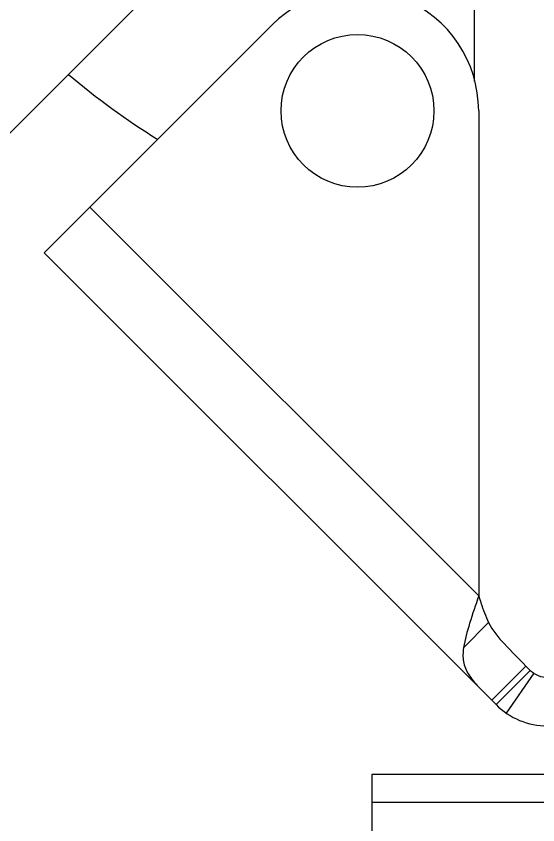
# Model space of a CAD drawing. Header units: inches. Extents: x -1293886 to -986005, y -15154 to 203628.
# Drawn here: x -1241842.9 to -1241622.8, y 86293.4 to 86634.6 of the extents above; entities that cross this region are included whole.
import ezdxf

# ---------------------------------------------------------------- set-up
doc = ezdxf.new("R2010")
doc.units = ezdxf.units.IN
doc.header["$LTSCALE"] = 100
doc.header["$MEASUREMENT"] = 0
doc.layers.add('W_DIM', color=4, linetype='Continuous')

# ---------------------------------------------------------------- blocks, each defined once
blk = doc.blocks.new('1111')
at = {"layer": 'W_DIM', "color": 7}
for p, q in [((-2281244.78, 1711172.45), (-2281343.58, 1711073.65)), ((-2281135.12, 1711107.82), (-2281135.13, 1711150.6)), ((-2281316.73, 1711035.44), (-2281220.68, 1711131.49)), ((-2281133.42, 1711095.34), (-2281133.42, 1710890.68)), ((-2281133.42, 1710890.68), (-2281297.46, 1711054.72)), ((-2281316.73, 1711035.44), (-2281126.09, 1710844.8)), ((-2281129.21, 1710879.41), (-2281139.79, 1710868.82)), ((-2281127.91, 1710846.62), (-2281113.46, 1710861.08)), ((-2281113.46, 1710861.08), (-2281111.64, 1710859.26)), ((-2281126.09, 1710844.8), (-2281111.64, 1710859.26)), ((-2281110.2, 1710858.06), (-2281121.78, 1710841.21)), ((-2281089.92, 1710815.37), (-2281178.53, 1710815.37)), ((-2281178.53, 1710815.37), (-2281178.53, 1710547.84)), ((-2281089.92, 1710803.44), (-2281178.53, 1710803.44))]:
    blk.add_line(p, q, dxfattribs=at)
blk.add_circle((-2281184.54, 1711095.34), 32.24, dxfattribs=at)
for centre, radius, start, end in [((-2281184.54, 1711095.34), 51.12, 0, 135), ((-2281087.54, 1711371.86), 340.79, 230.0192, 237.8659), ((-2281104.41, 1710866.49), 10.22, 225, 270), ((-2281104.41, 1710866.49), 30.67, 225, 270)]:
    blk.add_arc(centre, radius, start, end, dxfattribs=at)
for points, knots in [([(-2281133.42, 1710890.68), (-2281134.74, 1710886.84), (-2281137.2, 1710879.66), (-2281139.22, 1710872.3), (-2281139.79, 1710868.82)], [0, 0, 0, 0, 0.53484, 1, 1, 1, 1]), ([(-2281133.42, 1710890.68), (-2281133.1, 1710889.7), (-2281131.87, 1710885.89), (-2281130.51, 1710882.1), (-2281129.21, 1710879.41)], [0, 0, 0, 0, 0.255061, 1, 1, 1, 1]), ([(-2281129.21, 1710879.41), (-2281127.58, 1710876.05), (-2281122.27, 1710869.76), (-2281116.53, 1710864.15), (-2281113.46, 1710861.08)], [0, 0, 0, 0, 0.46168, 1, 1, 1, 1]), ([(-2281139.79, 1710868.82), (-2281140.11, 1710866.89), (-2281140.23, 1710862.92), (-2281137.81, 1710857.13), (-2281133.3, 1710851.94), (-2281129.8, 1710848.5), (-2281127.91, 1710846.62)], [0, 0, 0, 0, 0.222359, 0.440545, 0.696247, 1, 1, 1, 1])]:
    blk.add_open_spline(points, degree=3, knots=knots, dxfattribs=at)

msp = doc.modelspace()

# ---------------------------------------------------------------- block references
at = {"layer": 'W_DIM'}
msp.add_blockref('1111', (1039485.65, -1624500.72), dxfattribs=at)

doc.saveas('drawing.dxf')
